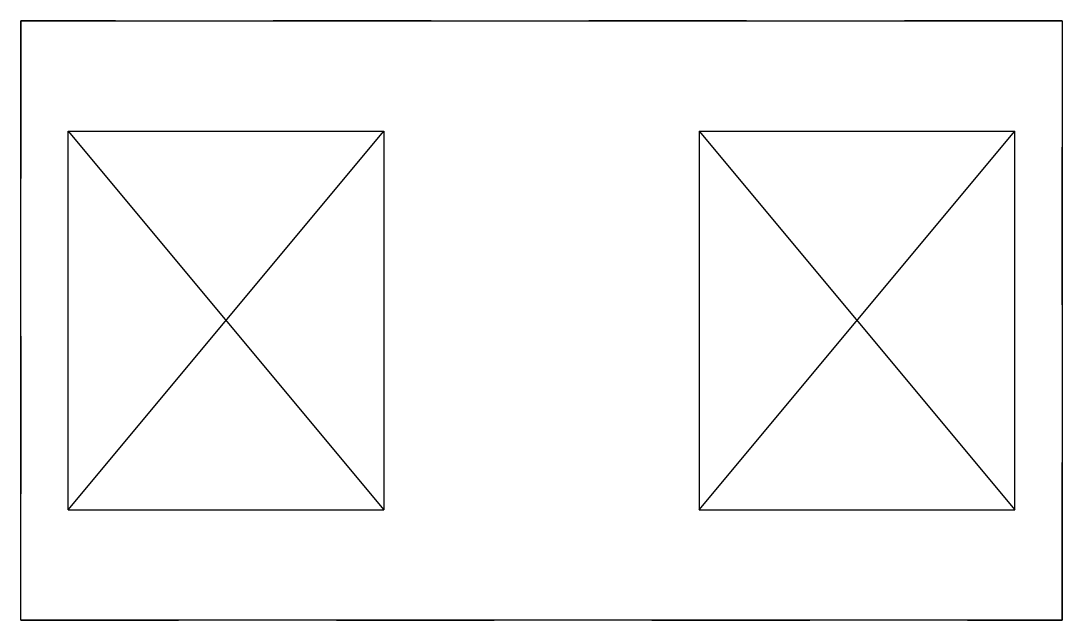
# Model space of a CAD drawing. Extents: x -1.3 to 5.3, y -1.9 to 1.9.
import ezdxf

# ---------------------------------------------------------------- set-up
doc = ezdxf.new("R2010")
doc.units = 0
doc.linetypes.add('虚线', pattern=[2, 1, -1])
for name, color, linetype in [('粗实线层', 7, 'CONTINUOUS'), ('细实线层', 7, 'CONTINUOUS'), ('虚线层', 6, '虚线')]:
    doc.layers.add(name, color=color, linetype=linetype)

msp = doc.modelspace()

# ---------------------------------------------------------------- linework, layer by layer
at = {"layer": '粗实线层'}
for p, q in [((-1.3, 1.9), (5.3, 1.9)), ((-1.3, -1.9), (-1.3, 1.9)), ((5.3, 1.9), (5.3, -1.9)), ((5.3, -1.9), (-1.3, -1.9))]:
    msp.add_line(p, q, dxfattribs=at)
at = {"layer": '细实线层'}
for p, q in [((-1, -1.2), (-1, 1.2)), ((-1, 1.2), (1, 1.2)), ((-1, 1.2), (1, -1.2)), ((-1, -1.2), (1, 1.2)), ((1, 1.2), (1, -1.2)), ((3, 1.2), (3, -1.2)), ((3, 1.2), (5, 1.2)), ((3, 1.2), (5, -1.2)), ((3, -1.2), (5, 1.2)), ((5, -1.2), (5, 1.2)), ((-1, -1.2), (1, -1.2)), ((3, -1.2), (5, -1.2))]:
    msp.add_line(p, q, dxfattribs=at)
at = {"layer": '虚线层'}
msp.add_lwpolyline([(-1.3, 1.9), (-1.3, -1.9), (5.3, -1.9), (5.3, 1.9)], close=True, dxfattribs=at)

doc.saveas('drawing.dxf')
